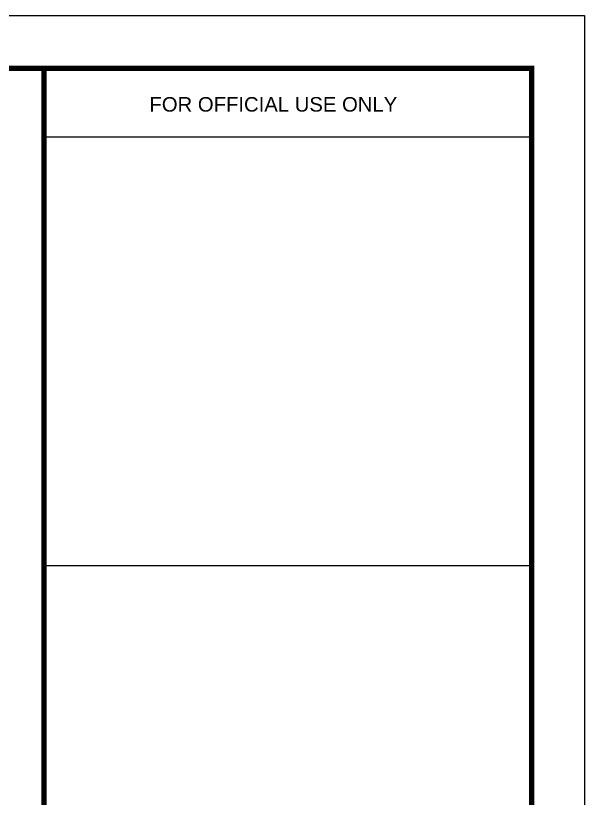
# Model space of a CAD drawing. Header units: inches. Extents: x -4962553 to -4957717, y -3263817 to -3261572.
# Drawn here: x -4959897 to -4959378, y -3262285 to -3261572 of the extents above; entities that cross this region are included whole.
import ezdxf

# ---------------------------------------------------------------- set-up
doc = ezdxf.new("R2010")
doc.units = ezdxf.units.IN
doc.header["$LTSCALE"] = 2
doc.header["$MEASUREMENT"] = 0
doc.layers.get('0').update_dxf_attribs({"linetype": 'CONTINUOUS'})
doc.styles.add('titles', font='arial.ttf')

msp = doc.modelspace()

# ---------------------------------------------------------------- linework, layer by layer
for p, q in [((-4959871.03, -3261682.18), (-4959426.38, -3261682.18)), ((-4959871.03, -3262072.49), (-4959426.38, -3262072.49))]:
    msp.add_line(p, q)
msp.add_lwpolyline([(-4962553.18, -3263816.79), (-4962553.18, -3261571.75), (-4959378.38, -3261571.75), (-4959378.38, -3263816.79)], close=True)
at = {"const_width": 4.8}
msp.add_lwpolyline([(-4959426.38, -3263768.79), (-4959426.38, -3261619.75), (-4962409.18, -3261619.75), (-4962409.18, -3263768.79)], close=True, dxfattribs=at)
msp.add_lwpolyline([(-4959871.03, -3263768.79), (-4959871.03, -3261619.75)], dxfattribs=at)

# ---------------------------------------------------------------- texts
at = {"insert": (-4959774.81, -3261645.93), "char_height": 13.2283, "attachment_point": 1, "style": 'titles'}
msp.add_mtext('FOR OFFICIAL USE ONLY', dxfattribs=at)

doc.saveas('drawing.dxf')
